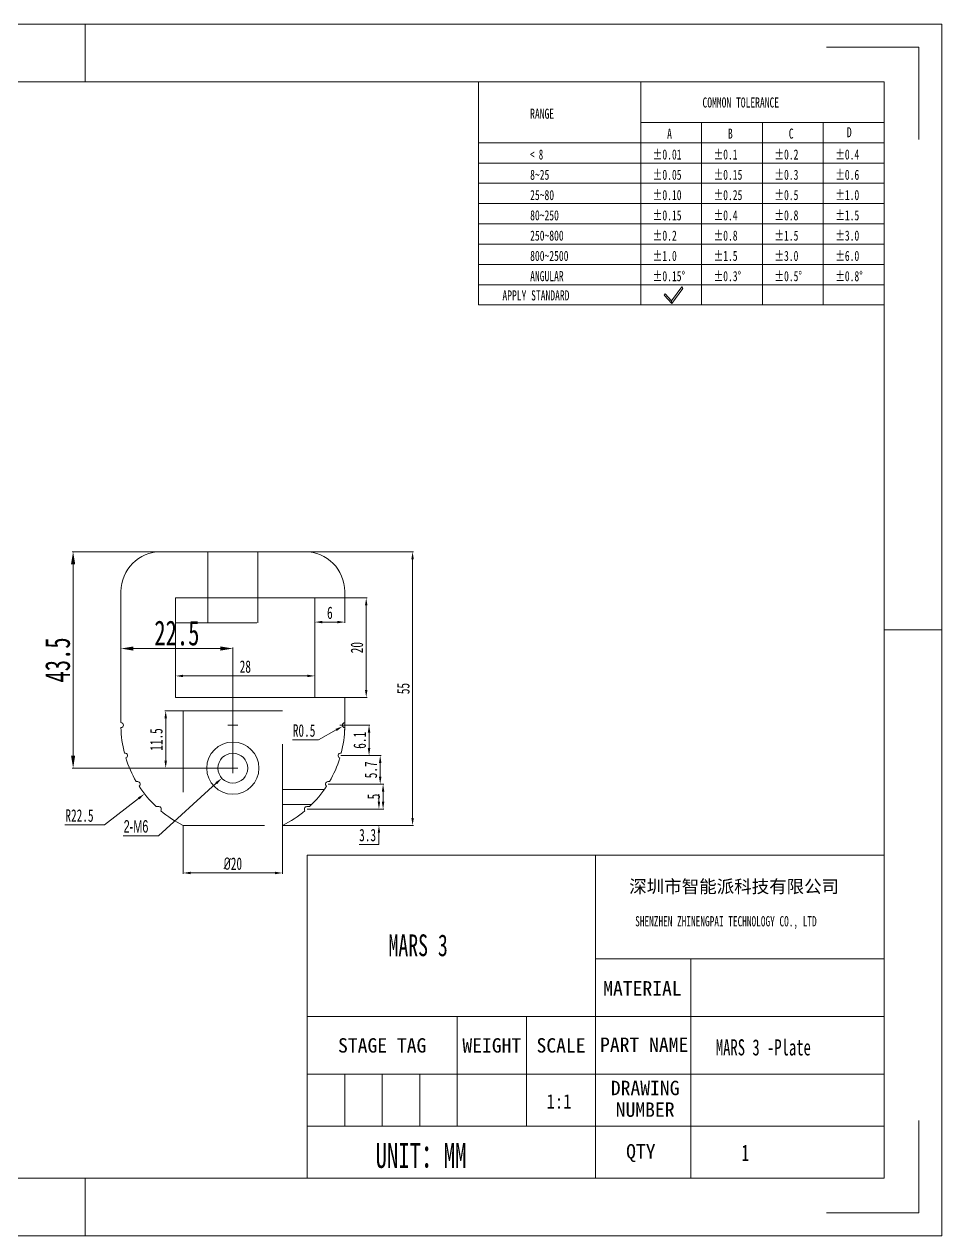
# Model space of a CAD drawing. Header units: millimetres. Extents: x 3602 to 3947, y -242 to 1.
# Drawn here: x 3762.4 to 3946.8, y -242.3 to 1.2 of the extents above; entities that cross this region are included whole.
import ezdxf

# ---------------------------------------------------------------- set-up
doc = ezdxf.new("R2010")
doc.units = ezdxf.units.MM
doc.header["$LTSCALE"] = 16.334999
doc.header["$PDSIZE"] = 0.1
doc.linetypes.add('CENTERX2', pattern=[20.32, 12.7, -2.54, 2.54, -2.54])
doc.linetypes.add('JIS_02_1.0', pattern=[2, 1, -1])
doc.layers.get('0').update_dxf_attribs({"lineweight": 18})
doc.layers.add('尺寸线层', color=3, linetype='Continuous', lineweight=18)
doc.layers.add('标注层', color=3, linetype='Continuous', lineweight=13)
doc.styles.add('SLDTEXTSTYLE4', font='', dxfattribs={"width": 0.7})
doc.styles.add('SLDTEXTSTYLE5', font='', dxfattribs={"width": 0.633333})
doc.styles.get("Standard").update_dxf_attribs({"font": 'simfang.ttf', "width": 0.667})
doc.styles.add('TEXTSTYLE_2', font='')
doc.styles.add('TEXTSTYLE_3', font='')
doc.styles.add('标准', font='', dxfattribs={"width": 0.667})
doc.styles.get('SLDTEXTSTYLE4').set_extended_font_data('宋体')
doc.styles.get('SLDTEXTSTYLE5').set_extended_font_data('宋体')
doc.styles.get('TEXTSTYLE_2').set_extended_font_data('宋体')
doc.styles.get('TEXTSTYLE_3').set_extended_font_data('宋体')
doc.styles.get('标准').set_extended_font_data('宋体')
doc.dimstyles.new('1-1', dxfattribs={"dimtxt": 2.5, "dimasz": 1.5, "dimexe": 0.18, "dimexo": 0.0625, "dimgap": 0.6, "dimtad": 1, "dimtoh": 1, "dimdec": 1, "dimdsep": 46, "dimtxsty": 'Standard', "dimcen": 1, "dimclrd": 256, "dimclre": 256, "dimclrt": 256, "dimadec": 0, "dimazin": 0, "dimtfac": 1, "dimtdec": 1, "dimtofl": 0, "dimtmove": 0, "dimatfit": 3, "dimldrblk": '_FILLED', "dimfxl": 1, "dimtolj": 1, "dimlwd": -1, "dimlwe": -1, "dimarcsym": 0})
doc.dimstyles.new('1-1(5)', dxfattribs={"dimtxt": 5, "dimasz": 2.5, "dimexe": 0.18, "dimexo": 0.0625, "dimgap": 0.6, "dimtad": 1, "dimtoh": 1, "dimdsep": 46, "dimtxsty": '标准', "dimcen": 1, "dimclrd": 256, "dimclre": 256, "dimclrt": 256, "dimadec": 0, "dimazin": 0, "dimtfac": 1, "dimtofl": 0, "dimtmove": 0, "dimatfit": 3, "dimldrblk": '_FILLED', "dimfxl": 1, "dimtolj": 1, "dimlwd": -1, "dimlwe": -1, "dimarcsym": 0})

# ---------------------------------------------------------------- blocks, each defined once
blk = doc.blocks.new('*D57')
at = {"layer": 'Defpoints', "color": 0, "transparency": 16777216}
for p in [(3818.8, -104.84), (3814.3, -159.84), (3840.43, -159.84)]:
    blk.add_point(p, dxfattribs=at)
at = {"layer": '标注层', "transparency": 16777216}
for p, q in [((3818.86, -104.84), (3840.61, -104.84)), ((3840.43, -106.34), (3840.43, -158.34)), ((3814.36, -159.84), (3840.61, -159.84))]:
    blk.add_line(p, q, dxfattribs=at)
for points in [[(3840.18, -106.34), (3840.68, -106.34), (3840.43, -104.84)], [(3840.18, -158.34), (3840.68, -158.34), (3840.43, -159.84)]]:
    blk.add_solid(points, dxfattribs=at)
at = {"layer": '标注层', "transparency": 16777216, "insert": (3838.57, -132.34), "char_height": 2.5, "attachment_point": 5, "rotation": 90}
blk.add_mtext('\\A1;55', dxfattribs=at)
blk = doc.blocks.new('_FILLED')
at = {"color": 0, "linetype": 'ByBlock'}
blk.add_solid([(0, 0), (-1, 0.167), (-1, -0.167)], dxfattribs=at)
blk = doc.blocks.new('*D59')
at = {"layer": 'Defpoints', "color": 0, "transparency": 16777216}
for p in [(3806.52, -146.33), (3802.08, -150.36)]:
    blk.add_point(p, dxfattribs=at)
at = {"layer": '标注层', "transparency": 16777216}
for p, q in [((3803.3, -148.34), (3805.3, -148.34)), ((3804.3, -149.34), (3804.3, -147.34)), ((3789.32, -161.92), (3800.96, -151.36)), ((3782.24, -161.92), (3789.32, -161.92))]:
    blk.add_line(p, q, dxfattribs=at)
blk.add_solid([(3800.8, -151.18), (3801.13, -151.55), (3802.08, -150.36)], dxfattribs=at)
at = {"layer": '标注层', "transparency": 16777216, "insert": (3784.83, -160.07), "char_height": 2.5, "attachment_point": 5}
blk.add_mtext('\\A1;{\\fMS PGothic|b0|i0|c134|p34;2-M6}', dxfattribs=at)
blk = doc.blocks.new('*D61')
at = {"layer": 'Defpoints', "color": 0, "transparency": 16777216}
for p in [(3826.8, -114.12), (3826.8, -134.12), (3831.11, -134.12)]:
    blk.add_point(p, dxfattribs=at)
at = {"layer": '标注层', "transparency": 16777216}
for p, q in [((3826.86, -114.12), (3831.29, -114.12)), ((3831.11, -115.62), (3831.11, -132.62)), ((3826.86, -134.12), (3831.29, -134.12))]:
    blk.add_line(p, q, dxfattribs=at)
for points in [[(3830.86, -115.62), (3831.36, -115.62), (3831.11, -114.12)], [(3830.86, -132.62), (3831.36, -132.62), (3831.11, -134.12)]]:
    blk.add_solid(points, dxfattribs=at)
at = {"layer": '标注层', "transparency": 16777216, "insert": (3829.25, -124.12), "char_height": 2.5, "attachment_point": 5, "rotation": 90}
blk.add_mtext('\\A1;20', dxfattribs=at)
blk = doc.blocks.new('*D62')
at = {"layer": 'Defpoints', "color": 0, "transparency": 16777216}
for p in [(3804.3, -139.68), (3786.54, -153.51)]:
    blk.add_point(p, dxfattribs=at)
at = {"layer": '标注层', "transparency": 16777216}
for p, q in [((3804.3, -140.68), (3804.3, -138.68)), ((3803.3, -139.68), (3805.3, -139.68)), ((3778.52, -159.76), (3785.36, -154.43)), ((3770.53, -159.76), (3778.52, -159.76))]:
    blk.add_line(p, q, dxfattribs=at)
blk.add_solid([(3785.21, -154.23), (3785.51, -154.63), (3786.54, -153.51)], dxfattribs=at)
at = {"layer": '标注层', "transparency": 16777216, "insert": (3773.47, -157.88), "char_height": 2.5, "attachment_point": 5}
blk.add_mtext('\\A1;R22.5', dxfattribs=at)
blk = doc.blocks.new('*D64')
at = {"layer": 'Defpoints', "color": 0, "transparency": 16777216}
for p in [(3794.3, -159.84), (3814.3, -159.84), (3814.3, -169.41)]:
    blk.add_point(p, dxfattribs=at)
at = {"layer": '标注层', "transparency": 16777216}
for p, q in [((3794.3, -159.9), (3794.3, -169.59)), ((3814.3, -159.9), (3814.3, -169.59)), ((3795.8, -169.41), (3812.8, -169.41))]:
    blk.add_line(p, q, dxfattribs=at)
for points in [[(3795.8, -169.16), (3795.8, -169.66), (3794.3, -169.41)], [(3812.8, -169.16), (3812.8, -169.66), (3814.3, -169.41)]]:
    blk.add_solid(points, dxfattribs=at)
at = {"layer": '标注层', "transparency": 16777216, "insert": (3804.3, -167.55), "char_height": 2.5, "attachment_point": 5}
blk.add_mtext('\\A1;{\\fISOCPEUR|b0|i0|c0|p34;%%C}20', dxfattribs=at)
blk = doc.blocks.new('*D70')
at = {"layer": 'Defpoints', "color": 0, "transparency": 16777216}
for p in [(3826.36, -139.93), (3826.8, -139.68)]:
    blk.add_point(p, dxfattribs=at)
at = {"layer": '标注层', "transparency": 16777216}
for p, q in [((3826.8, -140.68), (3826.8, -138.68)), ((3821.54, -142.67), (3825.06, -140.67)), ((3825.8, -139.68), (3827.8, -139.68)), ((3816.29, -142.67), (3821.54, -142.67))]:
    blk.add_line(p, q, dxfattribs=at)
blk.add_solid([(3824.94, -140.45), (3825.18, -140.89), (3826.36, -139.93)], dxfattribs=at)
at = {"layer": '标注层', "transparency": 16777216, "insert": (3818.62, -140.79), "char_height": 2.5, "attachment_point": 5}
blk.add_mtext('\\A1;R0.5', dxfattribs=at)
blk = doc.blocks.new('*D71')
at = {"layer": 'Defpoints', "color": 0, "transparency": 16777216}
for p in [(3819.18, -156.56), (3833.67, -156.56), (3814.36, -159.84)]:
    blk.add_point(p, dxfattribs=at)
at = {"layer": '标注层', "transparency": 16777216}
for p, q in [((3833.67, -155.06), (3833.67, -153.56)), ((3819.24, -156.56), (3833.85, -156.56)), ((3814.42, -159.84), (3833.85, -159.84)), ((3833.67, -161.34), (3833.67, -163.69)), ((3833.67, -163.69), (3829.71, -163.69))]:
    blk.add_line(p, q, dxfattribs=at)
for points in [[(3833.42, -155.06), (3833.92, -155.06), (3833.67, -156.56)], [(3833.42, -161.34), (3833.92, -161.34), (3833.67, -159.84)]]:
    blk.add_solid(points, dxfattribs=at)
at = {"layer": '标注层', "transparency": 16777216, "insert": (3831.39, -161.81), "char_height": 2.5, "attachment_point": 5}
blk.add_mtext('\\A1;3.3', dxfattribs=at)
blk = doc.blocks.new('*D72')
at = {"layer": 'Defpoints', "color": 0, "transparency": 16777216}
for p in [(3823.42, -151.54), (3823.42, -156.56), (3834.5, -156.56)]:
    blk.add_point(p, dxfattribs=at)
at = {"layer": '标注层', "transparency": 16777216}
for p, q in [((3823.48, -151.54), (3834.68, -151.54)), ((3834.5, -153.04), (3834.5, -155.06)), ((3823.48, -156.56), (3834.68, -156.56))]:
    blk.add_line(p, q, dxfattribs=at)
for points in [[(3834.25, -153.04), (3834.75, -153.04), (3834.5, -151.54)], [(3834.25, -155.06), (3834.75, -155.06), (3834.5, -156.56)]]:
    blk.add_solid(points, dxfattribs=at)
at = {"layer": '标注层', "transparency": 16777216, "insert": (3832.63, -154.05), "char_height": 2.5, "attachment_point": 5, "rotation": 90}
blk.add_mtext('\\A1;5', dxfattribs=at)
blk = doc.blocks.new('*D73')
at = {"layer": 'Defpoints', "color": 0, "transparency": 16777216}
for p in [(3825.95, -145.81), (3833.92, -145.81), (3823.92, -151.54)]:
    blk.add_point(p, dxfattribs=at)
at = {"layer": '标注层', "transparency": 16777216}
for p, q in [((3826.01, -145.81), (3834.1, -145.81)), ((3833.92, -150.04), (3833.92, -147.31)), ((3823.98, -151.54), (3834.1, -151.54))]:
    blk.add_line(p, q, dxfattribs=at)
for points in [[(3833.67, -147.31), (3834.17, -147.31), (3833.92, -145.81)], [(3833.67, -150.04), (3834.17, -150.04), (3833.92, -151.54)]]:
    blk.add_solid(points, dxfattribs=at)
at = {"layer": '标注层', "transparency": 16777216, "insert": (3832.05, -148.68), "char_height": 2.5, "attachment_point": 5, "rotation": 90}
blk.add_mtext('\\A1;5.7', dxfattribs=at)
blk = doc.blocks.new('*D51')
at = {"layer": 'Defpoints', "color": 0, "transparency": 16777216}
for p in [(3826.8, -139.68), (3826.45, -145.81), (3831.68, -145.81)]:
    blk.add_point(p, dxfattribs=at)
at = {"layer": '标注层', "transparency": 16777216}
for p, q in [((3826.86, -139.68), (3831.86, -139.68)), ((3831.68, -141.18), (3831.68, -144.31)), ((3826.51, -145.81), (3831.86, -145.81))]:
    blk.add_line(p, q, dxfattribs=at)
for points in [[(3831.43, -141.18), (3831.93, -141.18), (3831.68, -139.68)], [(3831.43, -144.31), (3831.93, -144.31), (3831.68, -145.81)]]:
    blk.add_solid(points, dxfattribs=at)
at = {"layer": '标注层', "transparency": 16777216, "insert": (3829.81, -142.75), "char_height": 2.5, "attachment_point": 5, "rotation": 90}
blk.add_mtext('\\A1;6.1', dxfattribs=at)
blk = doc.blocks.new('*D76')
at = {"layer": 'Defpoints', "color": 0, "transparency": 16777216}
for p in [(3820.8, -114.12), (3826.8, -114.12), (3820.8, -118.98)]:
    blk.add_point(p, dxfattribs=at)
at = {"layer": '标注层', "transparency": 16777216}
for p, q in [((3820.8, -114.19), (3820.8, -119.16)), ((3826.8, -114.19), (3826.8, -119.16)), ((3825.3, -118.98), (3822.3, -118.98))]:
    blk.add_line(p, q, dxfattribs=at)
for points in [[(3822.3, -118.73), (3822.3, -119.23), (3820.8, -118.98)], [(3825.3, -118.73), (3825.3, -119.23), (3826.8, -118.98)]]:
    blk.add_solid(points, dxfattribs=at)
at = {"layer": '标注层', "transparency": 16777216, "insert": (3823.8, -117.12), "char_height": 2.5, "attachment_point": 5}
blk.add_mtext('\\A1;6', dxfattribs=at)
blk = doc.blocks.new('*D78')
at = {"layer": 'Defpoints', "color": 0, "transparency": 16777216}
for p in [(3790.8, -136.84), (3804.3, -136.84), (3804.3, -148.34)]:
    blk.add_point(p, dxfattribs=at)
at = {"layer": '标注层', "transparency": 16777216}
for p, q in [((3804.24, -136.84), (3790.62, -136.84)), ((3790.8, -146.84), (3790.8, -138.34)), ((3804.24, -148.34), (3790.62, -148.34))]:
    blk.add_line(p, q, dxfattribs=at)
for points in [[(3790.55, -138.34), (3791.05, -138.34), (3790.8, -136.84)], [(3790.55, -146.84), (3791.05, -146.84), (3790.8, -148.34)]]:
    blk.add_solid(points, dxfattribs=at)
at = {"layer": '标注层', "transparency": 16777216, "insert": (3788.93, -142.59), "char_height": 2.5, "attachment_point": 5, "rotation": 90}
blk.add_mtext('\\A1;11.5', dxfattribs=at)
blk = doc.blocks.new('*D79')
at = {"layer": 'Defpoints', "color": 0, "transparency": 16777216}
for p in [(3792.8, -129.06), (3820.8, -129.06), (3820.8, -129.8)]:
    blk.add_point(p, dxfattribs=at)
at = {"layer": '标注层', "transparency": 16777216}
for p, q in [((3792.8, -129.12), (3792.8, -129.98)), ((3794.3, -129.8), (3819.3, -129.8)), ((3820.8, -129.12), (3820.8, -129.98))]:
    blk.add_line(p, q, dxfattribs=at)
for points in [[(3794.3, -129.55), (3794.3, -130.05), (3792.8, -129.8)], [(3819.3, -129.55), (3819.3, -130.05), (3820.8, -129.8)]]:
    blk.add_solid(points, dxfattribs=at)
at = {"layer": '标注层', "transparency": 16777216, "insert": (3806.8, -127.94), "char_height": 2.5, "attachment_point": 5}
blk.add_mtext('\\A1;28', dxfattribs=at)
blk = doc.blocks.new('*D82')
at = {"layer": 'Defpoints', "color": 0, "transparency": 16777216}
for p in [(3809.3, -104.84), (3772.19, -148.34), (3804.3, -148.34)]:
    blk.add_point(p, dxfattribs=at)
at = {"layer": '标注层', "transparency": 16777216}
for p, q in [((3809.24, -104.84), (3772.01, -104.84)), ((3772.19, -107.34), (3772.19, -145.84)), ((3804.24, -148.34), (3772.01, -148.34))]:
    blk.add_line(p, q, dxfattribs=at)
for points in [[(3771.77, -107.34), (3772.6, -107.34), (3772.19, -104.84)], [(3771.77, -145.84), (3772.6, -145.84), (3772.19, -148.34)]]:
    blk.add_solid(points, dxfattribs=at)
at = {"layer": '标注层', "transparency": 16777216, "insert": (3769.09, -126.59), "char_height": 5, "attachment_point": 5, "rotation": 90, "style": '标准'}
blk.add_mtext('\\A1;43.5', dxfattribs=at)
blk = doc.blocks.new('*D83')
at = {"layer": 'Defpoints', "color": 0, "transparency": 16777216}
for p in [(3781.8, -124.3), (3781.8, -126.01), (3804.3, -148.34)]:
    blk.add_point(p, dxfattribs=at)
at = {"layer": '标注层', "transparency": 16777216}
for p, q in [((3781.8, -125.95), (3781.8, -124.12)), ((3804.3, -148.28), (3804.3, -124.12)), ((3801.8, -124.3), (3784.3, -124.3))]:
    blk.add_line(p, q, dxfattribs=at)
for points in [[(3784.3, -123.88), (3784.3, -124.71), (3781.8, -124.3)], [(3801.8, -123.88), (3801.8, -124.71), (3804.3, -124.3)]]:
    blk.add_solid(points, dxfattribs=at)
at = {"layer": '标注层', "transparency": 16777216, "insert": (3793.05, -121.2), "char_height": 5, "attachment_point": 5, "style": '标准'}
blk.add_mtext('\\A1;22.5', dxfattribs=at)

msp = doc.modelspace()

# ---------------------------------------------------------------- linework, layer by layer
at = {"color": 7, "linetype": 'Continuous'}
for p, q in [((3602.392, 1.194), (3946.808, 1.194)), ((3774.6, -10.403), (3774.6, 1.194)), ((3946.808, -242.333), (3946.808, 1.194)), ((3923.615, -3.445), (3942.169, -3.445)), ((3942.169, -21.999), (3942.169, -3.445)), ((3613.988, -10.403), (3935.211, -10.403)), ((3935.211, -230.736), (3935.211, -10.403)), ((3935.211, -120.569), (3946.808, -120.569)), ((3942.169, -237.694), (3942.169, -219.14)), ((3613.988, -230.736), (3935.211, -230.736)), ((3774.6, -242.333), (3774.6, -230.736)), ((3923.615, -237.694), (3942.169, -237.694)), ((3602.392, -242.333), (3946.808, -242.333))]:
    msp.add_line(p, q, dxfattribs=at)
for p, q in [((3853.696, -10.403), (3853.696, -55.236)), ((3886.302, -10.403), (3886.302, -55.236)), ((3886.302, -18.554), (3935.211, -18.554)), ((3898.529, -18.554), (3898.529, -55.236)), ((3910.757, -18.554), (3910.757, -55.236)), ((3922.984, -18.554), (3922.984, -55.236)), ((3853.696, -22.63), (3935.211, -22.63)), ((3853.696, -26.706), (3935.211, -26.706)), ((3853.696, -30.782), (3935.211, -30.782)), ((3853.696, -34.857), (3935.211, -34.857)), ((3853.696, -38.933), (3935.211, -38.933)), ((3853.696, -43.009), (3935.211, -43.009)), ((3853.696, -47.085), (3935.211, -47.085)), ((3853.696, -51.16), (3935.211, -51.16)), ((3891.226, -53.028), (3890.983, -53.246)), ((3890.983, -53.246), (3892.511, -54.942)), ((3892.485, -54.427), (3891.226, -53.028)), ((3894.583, -51.581), (3892.485, -54.427)), ((3892.511, -54.942), (3894.748, -51.907)), ((3894.748, -51.907), (3894.583, -51.581)), ((3853.696, -55.236), (3935.211, -55.236)), ((3892.511, -54.942), (3892.485, -54.427)), ((3892.485, -54.427), (3892.511, -54.942)), ((3789.798, -104.84), (3818.798, -104.84)), ((3781.798, -112.84), (3781.798, -139.185)), ((3792.798, -114.124), (3792.798, -134.124)), ((3792.798, -114.124), (3820.798, -114.124)), ((3820.798, -114.124), (3820.798, -134.124)), ((3820.798, -114.124), (3826.798, -114.124)), ((3826.798, -114.124), (3826.798, -112.84)), ((3792.798, -134.124), (3820.798, -134.124)), ((3820.798, -134.124), (3826.798, -134.124)), ((3826.798, -134.124), (3826.798, -139.185)), ((3785.177, -151.043), (3784.876, -151.043)), ((3823.419, -151.043), (3823.721, -151.043)), ((3789.419, -156.062), (3788.87, -156.062)), ((3819.177, -156.062), (3819.726, -156.062))]:
    msp.add_line(p, q)
at = {"linetype": 'JIS_02_1.0'}
for p, q in [((3799.298, -104.84), (3799.298, -119.124)), ((3809.298, -104.84), (3809.298, -119.124)), ((3792.798, -119.124), (3820.798, -119.124)), ((3814.298, -136.84), (3794.298, -136.84)), ((3794.298, -136.84), (3794.298, -159.84)), ((3814.298, -159.84), (3814.298, -136.84)), ((3794.298, -159.84), (3814.298, -159.84))]:
    msp.add_line(p, q, dxfattribs=at)
at = {"color": 1, "linetype": 'JIS_02_1.0'}
for p, q in [((3822.705, -152.624), (3814.298, -152.624)), ((3820.179, -155.624), (3814.298, -155.624))]:
    msp.add_line(p, q, dxfattribs=at)
at = {"color": 2, "linetype": 'Continuous'}
for p, q in [((3819.246, -198.266), (3819.246, -165.796)), ((3819.246, -198.266), (3819.246, -165.796)), ((3819.246, -165.796), (3877.229, -165.796)), ((3877.229, -209.862), (3877.229, -165.796)), ((3877.229, -186.67), (3877.229, -165.796)), ((3877.229, -165.796), (3935.211, -165.796)), ((3877.229, -198.266), (3877.229, -165.796)), ((3935.211, -186.67), (3935.211, -165.796)), ((3877.229, -186.67), (3935.211, -186.67)), ((3896.39, -186.67), (3896.39, -230.736)), ((3935.211, -209.862), (3935.211, -186.67)), ((3819.246, -230.736), (3819.246, -198.266)), ((3819.246, -198.266), (3877.229, -198.266)), ((3819.246, -209.862), (3819.246, -198.266)), ((3819.246, -198.266), (3849.397, -198.266)), ((3849.397, -209.862), (3849.397, -198.266)), ((3849.397, -209.862), (3849.397, -198.266)), ((3849.397, -198.266), (3877.229, -198.266)), ((3863.313, -209.862), (3863.313, -198.266)), ((3877.229, -198.266), (3935.211, -198.266)), ((3877.229, -209.862), (3877.229, -198.266)), ((3819.246, -220.299), (3819.246, -209.862)), ((3819.246, -209.862), (3849.397, -209.862)), ((3819.246, -209.862), (3849.397, -209.862)), ((3819.246, -209.862), (3849.397, -209.862)), ((3819.246, -209.862), (3819.246, -220.299)), ((3826.784, -209.862), (3826.784, -220.299)), ((3834.322, -209.862), (3834.322, -220.299)), ((3841.859, -209.862), (3841.859, -220.299)), ((3849.397, -220.299), (3849.397, -209.862)), ((3849.397, -220.299), (3849.397, -209.862)), ((3849.397, -209.862), (3877.229, -209.862)), ((3849.397, -209.862), (3877.229, -209.862)), ((3849.397, -209.862), (3849.397, -220.299)), ((3863.313, -220.299), (3863.313, -209.862)), ((3877.229, -230.736), (3877.229, -209.862)), ((3877.229, -209.862), (3935.211, -209.862)), ((3877.229, -209.862), (3935.211, -209.862)), ((3877.229, -220.299), (3877.229, -209.862)), ((3935.211, -230.736), (3935.211, -209.862)), ((3819.246, -230.736), (3819.246, -220.299)), ((3819.246, -220.299), (3877.229, -220.299)), ((3819.246, -220.299), (3849.397, -220.299)), ((3819.246, -220.299), (3849.397, -220.299)), ((3849.397, -220.299), (3877.229, -220.299)), ((3877.229, -230.736), (3877.229, -220.299)), ((3877.229, -220.299), (3935.211, -220.299)), ((3754.306, -230.736), (3772.86, -230.736)), ((3772.86, -230.736), (3800.692, -230.736)), ((3800.692, -230.736), (3819.246, -230.736)), ((3819.246, -230.736), (3877.229, -230.736)), ((3877.229, -230.736), (3935.211, -230.736))]:
    msp.add_line(p, q, dxfattribs=at)
for radius in [5.25, 3]:
    msp.add_circle((3804.298, -148.34), radius)
for centre, radius, start, end in [((3789.798, -112.84), 8, 90, 180), ((3818.798, -112.84), 8, 0, 90), ((3781.798, -139.685), 0.5, 270.63663, 90), ((3804.298, -139.685), 22.5, 181.27327, 194.5252), ((3804.298, -139.685), 22.5, 345.4748, 358.72673), ((3826.798, -139.685), 0.5, 90, 269.36337), ((3782.648, -145.81), 0.5, 286.4351, 105.16183), ((3825.948, -145.81), 0.5, 74.83817, 253.5649), ((3804.298, -139.685), 22.5, 197.07173, 210.31967), ((3804.298, -139.685), 22.5, 329.68033, 342.92827), ((3785.177, -151.543), 0.5, 302.44273, 90), ((3804.298, -139.685), 22.5, 213.07937, 226.71064), ((3804.298, -139.685), 22.5, 313.28936, 326.92063), ((3823.419, -151.543), 0.5, 90, 237.55727), ((3789.419, -156.562), 0.5, 319.23761, 90), ((3804.298, -139.685), 22.5, 229.87424, 243.6122), ((3804.298, -139.685), 22.5, 296.3878, 310.12576), ((3819.177, -156.562), 0.5, 90, 220.76239)]:
    msp.add_arc(centre, radius, start, end)

# ---------------------------------------------------------------- texts
at = {"attachment_point": 1}
for s, insert, char_height, width, style in [('COMMON TOLERANCE', (3898.706, -13.525), 2.02139, 66.54758, 'SLDTEXTSTYLE4'), ('RANGE', (3864.063, -15.776), 2.0214, 19.85348, 'SLDTEXTSTYLE4'), ('A', (3891.596, -19.775), 2.021, 2.9205, 'SLDTEXTSTYLE4'), ('B', (3903.823, -19.775), 2.021, 2.87381, 'SLDTEXTSTYLE4'), ('C', (3916.051, -19.775), 2.021, 2.90777, 'SLDTEXTSTYLE4'), ('D', (3927.736, -19.501), 2.021, 2.87381, 'SLDTEXTSTYLE4'), ('< 8', (3864.063, -23.978), 2.0214, 9.70146, 'SLDTEXTSTYLE5'), ('%%P0.01', (3888.72, -23.978), 2.0214, 14.15256, 'SLDTEXTSTYLE4'), ('%%P0.1', (3900.947, -23.978), 2.0214, 10.6123, 'SLDTEXTSTYLE4'), ('%%P0.2', (3913.175, -23.978), 2.0214, 12.07255, 'SLDTEXTSTYLE4'), ('%%P0.4', (3925.402, -23.978), 2.0214, 12.02585, 'SLDTEXTSTYLE4'), ('8~25', (3864.063, -28.054), 2.0214, 15.65526, 'SLDTEXTSTYLE4'), ('%%P0.05', (3888.72, -28.054), 2.0214, 15.61281, 'SLDTEXTSTYLE4'), ('%%P0.15', (3900.947, -28.054), 2.0214, 14.90391, 'SLDTEXTSTYLE4'), ('%%P0.3', (3913.175, -28.054), 2.0214, 12.07255, 'SLDTEXTSTYLE4'), ('%%P0.6', (3925.402, -28.054), 2.0214, 12.07255, 'SLDTEXTSTYLE4'), ('25~80', (3864.063, -32.129), 2.0214, 19.19552, 'SLDTEXTSTYLE4'), ('%%P0.10', (3888.72, -32.129), 2.0214, 14.19925, 'SLDTEXTSTYLE4'), ('%%P0.25', (3900.947, -32.129), 2.0214, 16.31747, 'SLDTEXTSTYLE4'), ('%%P0.5', (3913.175, -32.129), 2.0214, 12.07255, 'SLDTEXTSTYLE4'), ('%%P1.0', (3925.402, -32.129), 2.0214, 10.65899, 'SLDTEXTSTYLE4'), ('80~250', (3864.063, -36.205), 2.0214, 22.73578, 'SLDTEXTSTYLE4'), ('%%P0.15', (3888.72, -36.205), 2.0214, 14.90391, 'SLDTEXTSTYLE4'), ('%%P0.4', (3900.947, -36.205), 2.0214, 12.02585, 'SLDTEXTSTYLE4'), ('%%P0.8', (3913.175, -36.205), 2.0214, 12.07255, 'SLDTEXTSTYLE4'), ('%%P1.5', (3925.402, -36.205), 2.0214, 11.36365, 'SLDTEXTSTYLE4'), ('250~800', (3864.063, -40.281), 2.0214, 26.27604, 'SLDTEXTSTYLE4'), ('%%P0.2', (3888.72, -40.281), 2.0214, 12.07255, 'SLDTEXTSTYLE4'), ('%%P0.8', (3900.947, -40.281), 2.0214, 12.07255, 'SLDTEXTSTYLE4'), ('%%P1.5', (3913.175, -40.281), 2.0214, 11.36365, 'SLDTEXTSTYLE4'), ('%%P3.0', (3925.402, -40.281), 2.0214, 12.07255, 'SLDTEXTSTYLE4'), ('800~2500', (3864.063, -44.357), 2.0214, 29.81631, 'SLDTEXTSTYLE4'), ('%%P1.0', (3888.72, -44.357), 2.0214, 10.65899, 'SLDTEXTSTYLE4'), ('%%P1.5', (3900.947, -44.357), 2.0214, 11.36365, 'SLDTEXTSTYLE4'), ('%%P3.0', (3913.175, -44.357), 2.0214, 12.07255, 'SLDTEXTSTYLE4'), ('%%P6.0', (3925.402, -44.357), 2.0214, 12.07255, 'SLDTEXTSTYLE4'), ('ANGULAR', (3864.063, -48.432), 2.0214, 28.39001, 'SLDTEXTSTYLE4'), ('%%P0.15%%D', (3888.72, -48.432), 2.0214, 17.75225, 'SLDTEXTSTYLE4'), ('%%P0.3%%D', (3900.947, -48.432), 2.0214, 14.92089, 'SLDTEXTSTYLE4'), ('%%P0.5%%D', (3913.175, -48.432), 2.0214, 14.92089, 'SLDTEXTSTYLE4'), ('%%P0.8%%D', (3925.402, -48.432), 2.0214, 14.92089, 'SLDTEXTSTYLE4'), ('APPLY STANDARD', (3858.488, -52.301), 2.02139, 58.10444, 'SLDTEXTSTYLE4')]:
    msp.add_mtext(s, dxfattribs=dict(at, insert=insert, char_height=char_height, width=width, style=style))
at = {"color": 7, "linetype": 'Continuous', "insert": (3905.072, -170.833), "char_height": 2.57752, "width": 61.15339, "attachment_point": 2, "style": 'TEXTSTYLE_2'}
msp.add_mtext('深圳市智能派科技有限公司', dxfattribs=at)
at = {"color": 7, "linetype": 'Continuous', "attachment_point": 2, "line_spacing_factor": 0.9, "style": 'TEXTSTYLE_3'}
for s, insert, char_height, width in [('MATERIAL\\P ', (3886.634, -191.156), 2.8991, 41.90837), ('STAGE TAG ', (3834.322, -202.615), 2.8991, 35.06128), ('WEIGHT', (3856.355, -202.615), 2.8991, 12.74029), ('SCALE', (3870.271, -202.615), 2.8991, 12.74029), ('PART NAME', (3886.988, -202.483), 2.8991, 24.28963), ('DRAWING NUMBER', (3887.181, -211.172), 2.89912, 24.28963), ('QTY', (3886.313, -223.909), 2.8991, 32.36005)]:
    msp.add_mtext(s, dxfattribs=dict(at, insert=insert, char_height=char_height, width=width))
at = {"insert": (3867.352, -216.816), "char_height": 2.89912, "width": 6.9492, "attachment_point": 7}
msp.add_mtext('{\\W0.85;1:1}', dxfattribs=at)
at = {"layer": '尺寸线层', "attachment_point": 1}
for s, insert, char_height, width in [('SHENZHEN ZHINENGPAI TECHNOLOGY CO., LTD', (3885.176, -178.081), 2.06201, 58.34387), ('MARS 3', (3835.584, -181.754), 4.3803, 35.74835), ('UNIT：MM', (3832.987, -223.663), 5.0296, 19.49602)]:
    msp.add_mtext(s, dxfattribs=dict(at, insert=insert, char_height=char_height, width=width))
at = {"layer": '尺寸线层', "linetype": 'CENTERX2', "insert": (3901.382, -202.84), "char_height": 3.24, "width": 27.17483, "attachment_point": 1}
msp.add_mtext('MARS 3 -Plate', dxfattribs=at)
at = {"layer": '尺寸线层', "ltscale": 0.2, "insert": (3906.56, -224.008), "char_height": 3.285, "width": 19.70359, "attachment_point": 1}
msp.add_mtext('1\\P\\P', dxfattribs=at)

# ---------------------------------------------------------------- dimensions: what is measured, and where the dimension line sits
at = {"layer": '标注层', "color": 1}
dim = msp.add_linear_dim(base=(3772.186, -148.34), p1=(3809.298, -104.84), p2=(3804.298, -148.34), angle=90, dimstyle='1-1(5)', dxfattribs=at)
dim.commit()
dim.dimension.update_dxf_attribs({"geometry": '*D82', "text_midpoint": (3769.086, -126.59)})
at = {"layer": '标注层'}
for base, p1, p2, angle, picture, middle in [((3840.431, -159.84), (3818.798, -104.84), (3814.298, -159.84), 270, '*D57', (3838.566, -132.34)), ((3831.112, -134.124), (3826.798, -114.124), (3826.798, -134.124), 90, '*D61', (3829.248, -124.124)), ((3790.798, -136.84), (3804.298, -148.34), (3804.298, -136.84), 90, '*D78', (3788.926, -142.59)), ((3833.92, -145.81), (3823.919, -151.543), (3825.948, -145.81), 90, '*D73', (3832.048, -148.677)), ((3834.497, -156.562), (3823.419, -151.543), (3823.419, -156.562), 90, '*D72', (3832.633, -154.053))]:
    dim = msp.add_linear_dim(base=base, p1=p1, p2=p2, angle=angle, dimstyle='1-1', dxfattribs=at)
    dim.commit()
    dim.dimension.update_dxf_attribs({"geometry": picture, "text_midpoint": middle})
for base, p1, p2, picture, middle in [((3820.798, -118.985), (3826.798, -114.124), (3820.798, -114.124), '*D76', (3823.798, -117.121)), ((3820.798, -129.802), (3792.798, -129.059), (3820.798, -129.059), '*D79', (3806.798, -127.938))]:
    dim = msp.add_linear_dim(base=base, p1=p1, p2=p2, dimstyle='1-1', dxfattribs=at)
    dim.commit()
    dim.dimension.update_dxf_attribs({"geometry": picture, "text_midpoint": middle})
at = {"layer": '标注层', "color": 1}
dim = msp.add_linear_dim(base=(3781.798, -124.295), p1=(3804.298, -148.34), p2=(3781.798, -126.013), dimstyle='1-1(5)', dxfattribs=at)
dim.commit()
dim.dimension.update_dxf_attribs({"geometry": '*D83', "text_midpoint": (3793.048, -121.195)})
at = {"layer": '标注层'}
dim = msp.add_radius_dim(center=(3804.298, -139.685), mpoint=(3786.545, -153.507), dimstyle='1-1', dxfattribs=at)
dim.commit()
dim.dimension.update_dxf_attribs({"geometry": '*D62', "text_midpoint": (3773.466, -159.756), "dimtype": 164})
dim = msp.add_radius_dim(center=(3826.798, -139.685), mpoint=(3826.363, -139.931), dimstyle='1-1', dxfattribs=at)
dim.commit()
dim.dimension.update_dxf_attribs({"geometry": '*D70', "text_midpoint": (3818.617, -140.794)})
for base, p1, p2, picture, middle in [((3831.683, -145.81), (3826.798, -139.685), (3826.448, -145.81), '*D51', (3831.683, -142.748)), ((3833.674, -156.562), (3814.361, -159.84), (3819.177, -156.562), '*D71', (3831.393, -163.686))]:
    dim = msp.add_linear_dim(base=base, p1=p1, p2=p2, angle=90, dimstyle='1-1', dxfattribs=at)
    dim.commit()
    dim.dimension.update_dxf_attribs({"geometry": picture, "text_midpoint": middle, "dimtype": 160})
dim = msp.add_diameter_dim_2p(p1=(3806.521, -146.325), p2=(3802.076, -150.355), text='{\\fMS PGothic|b0|i0|c134|p34;2-M6}', dimstyle='1-1', dxfattribs=at)
dim.commit()
dim.dimension.update_dxf_attribs({"geometry": '*D59', "text_midpoint": (3784.833, -161.922), "dimtype": 163})
dim = msp.add_linear_dim(base=(3814.298, -169.414), p1=(3794.298, -159.84), p2=(3814.298, -159.84), text='{\\fISOCPEUR|b0|i0|c0|p34;%%C}<>', dimstyle='1-1', dxfattribs=at)
dim.commit()
dim.dimension.update_dxf_attribs({"geometry": '*D64', "text_midpoint": (3804.298, -167.549)})

doc.saveas('drawing.dxf')
